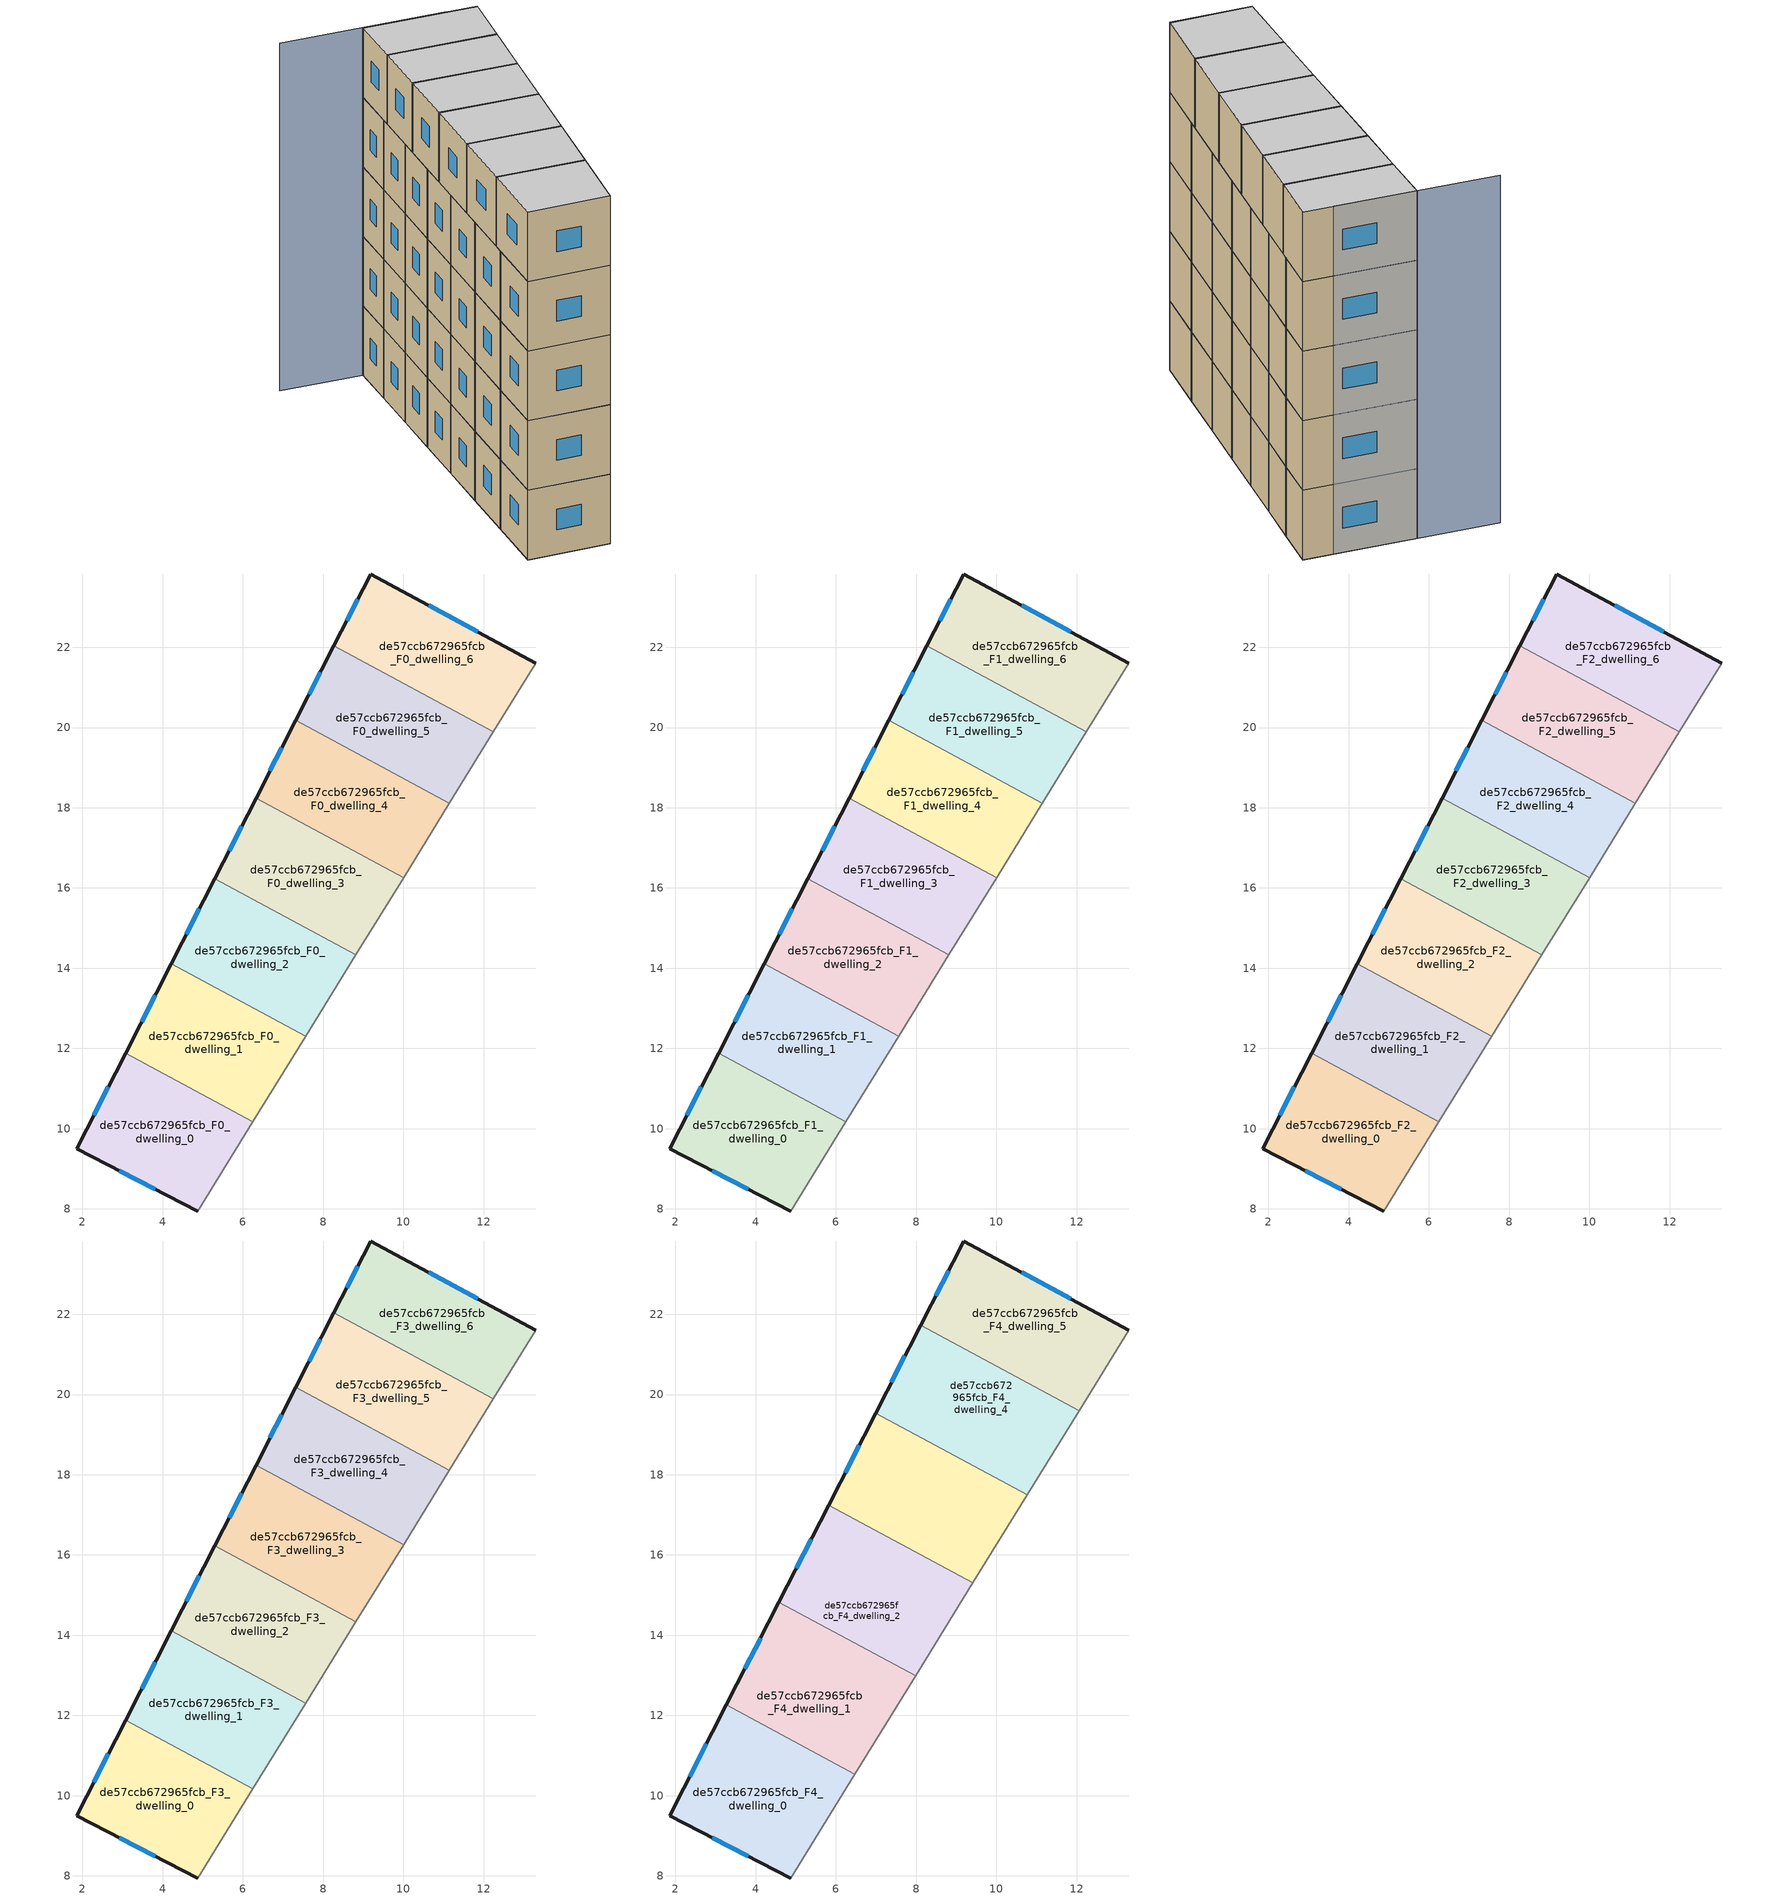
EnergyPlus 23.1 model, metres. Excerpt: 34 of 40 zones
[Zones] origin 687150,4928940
de57ccb672965fcb_F0_dwelling_0
 floor ground (EU_floor_Construction): 4.88,7.95 6.25,10.17 3.08,11.88 1.85,9.5 z0
 wall outside (EU_wall_Construction): 4.88,7.95 1.85,9.5 3.08,11.88 z0:3
 wall adiabatic (EU_wall_Construction): 6.25,10.17 4.88,7.95 z0:3
 wall to de57ccb672965fcb_F0_dwelling_1 (EU_wall_Construction): 3.08,11.88 6.25,10.17 z0:3
 window (EU_Window_Construction): 3.82,8.49 2.91,8.95 / 2.28,10.33 2.65,11.05 z1.05:1.95
de57ccb672965fcb_F0_dwelling_1
 floor ground (EU_floor_Construction): 6.25,10.17 7.56,12.3 4.21,14.11 3.08,11.88 z0
 wall outside (EU_wall_Construction): 3.08,11.88 4.21,14.11 z0:3
 wall to de57ccb672965fcb_F0_dwelling_2 (EU_wall_Construction): 4.21,14.11 7.56,12.3 z0:3
 wall adiabatic (EU_wall_Construction): 7.56,12.3 6.25,10.17 z0:3
 window (EU_Window_Construction): 3.48,12.66 3.81,13.33 z1.05:1.95
de57ccb672965fcb_F0_dwelling_2
 floor ground (EU_floor_Construction): 7.56,12.3 8.81,14.33 5.3,16.22 4.21,14.11 z0
 wall outside (EU_wall_Construction): 4.21,14.11 5.3,16.22 z0:3
 wall to de57ccb672965fcb_F0_dwelling_3 (EU_wall_Construction): 5.3,16.22 8.81,14.33 z0:3
 wall adiabatic (EU_wall_Construction): 8.81,14.33 7.56,12.3 z0:3
 window (EU_Window_Construction): 4.59,14.85 4.92,15.48 z1.05:1.95
de57ccb672965fcb_F0_dwelling_3
 floor ground (EU_floor_Construction): 8.81,14.33 10.01,16.26 6.33,18.24 5.3,16.22 z0
 wall outside (EU_wall_Construction): 5.3,16.22 6.33,18.24 z0:3
 wall to de57ccb672965fcb_F0_dwelling_4 (EU_wall_Construction): 6.33,18.24 10.01,16.26 z0:3
 wall adiabatic (EU_wall_Construction): 10.01,16.26 8.81,14.33 z0:3
 window (EU_Window_Construction): 5.66,16.93 5.97,17.53 z1.05:1.95
de57ccb672965fcb_F0_dwelling_4
 floor ground (EU_floor_Construction): 10.01,16.26 11.15,18.11 7.32,20.17 6.33,18.24 z0
 wall outside (EU_wall_Construction): 6.33,18.24 7.32,20.17 z0:3
 wall to de57ccb672965fcb_F0_dwelling_5 (EU_wall_Construction): 7.32,20.17 11.15,18.11 z0:3
 wall adiabatic (EU_wall_Construction): 11.15,18.11 10.01,16.26 z0:3
 window (EU_Window_Construction): 6.67,18.92 6.97,19.5 z1.05:1.95
de57ccb672965fcb_F0_dwelling_5
 floor ground (EU_floor_Construction): 11.15,18.11 12.25,19.89 8.27,22.04 7.32,20.17 z0
 wall outside (EU_wall_Construction): 7.32,20.17 8.27,22.04 z0:3
 wall to de57ccb672965fcb_F0_dwelling_6 (EU_wall_Construction): 8.27,22.04 12.25,19.89 z0:3
 wall adiabatic (EU_wall_Construction): 12.25,19.89 11.15,18.11 z0:3
 window (EU_Window_Construction): 7.65,20.83 7.93,21.38 z1.05:1.95
de57ccb672965fcb_F0_dwelling_6
 floor ground (EU_floor_Construction): 12.25,19.89 13.31,21.61 9.19,23.83 8.27,22.04 z0
 wall outside (EU_wall_Construction): 8.27,22.04 9.19,23.83 13.31,21.61 z0:3
 wall adiabatic (EU_wall_Construction): 13.31,21.61 12.25,19.89 z0:3
 window (EU_Window_Construction): 8.59,22.66 8.86,23.2 / 10.63,23.05 11.86,22.39 z1.05:1.95
de57ccb672965fcb_F1_dwelling_0
 floor to de57ccb672965fcb_F0_dwelling_0 (EU_floor_Construction): 4.88,7.95 6.25,10.17 3.08,11.88 1.85,9.5 z3
 wall outside (EU_wall_Construction): 4.88,7.95 1.85,9.5 3.08,11.88 z3:6
 wall adiabatic (EU_wall_Construction): 6.25,10.17 4.88,7.95 z3:6
 wall to de57ccb672965fcb_F1_dwelling_1 (EU_wall_Construction): 3.08,11.88 6.25,10.17 z3:6
 window (EU_Window_Construction): 3.82,8.49 2.91,8.95 / 2.28,10.33 2.65,11.05 z4.05:4.95
de57ccb672965fcb_F1_dwelling_1
 floor to de57ccb672965fcb_F0_dwelling_1 (EU_floor_Construction): 6.25,10.17 7.56,12.3 4.21,14.11 3.08,11.88 z3
 wall outside (EU_wall_Construction): 3.08,11.88 4.21,14.11 z3:6
 wall to de57ccb672965fcb_F1_dwelling_2 (EU_wall_Construction): 4.21,14.11 7.56,12.3 z3:6
 wall adiabatic (EU_wall_Construction): 7.56,12.3 6.25,10.17 z3:6
 window (EU_Window_Construction): 3.48,12.66 3.81,13.33 z4.05:4.95
de57ccb672965fcb_F1_dwelling_2
 floor to de57ccb672965fcb_F0_dwelling_2 (EU_floor_Construction): 7.56,12.3 8.81,14.33 5.3,16.22 4.21,14.11 z3
 wall outside (EU_wall_Construction): 4.21,14.11 5.3,16.22 z3:6
 wall to de57ccb672965fcb_F1_dwelling_3 (EU_wall_Construction): 5.3,16.22 8.81,14.33 z3:6
 wall adiabatic (EU_wall_Construction): 8.81,14.33 7.56,12.3 z3:6
 window (EU_Window_Construction): 4.59,14.85 4.92,15.48 z4.05:4.95
de57ccb672965fcb_F1_dwelling_3
 floor to de57ccb672965fcb_F0_dwelling_3 (EU_floor_Construction): 8.81,14.33 10.01,16.26 6.33,18.24 5.3,16.22 z3
 wall outside (EU_wall_Construction): 5.3,16.22 6.33,18.24 z3:6
 wall to de57ccb672965fcb_F1_dwelling_4 (EU_wall_Construction): 6.33,18.24 10.01,16.26 z3:6
 wall adiabatic (EU_wall_Construction): 10.01,16.26 8.81,14.33 z3:6
 window (EU_Window_Construction): 5.66,16.93 5.97,17.53 z4.05:4.95
de57ccb672965fcb_F1_dwelling_4
 floor to de57ccb672965fcb_F0_dwelling_4 (EU_floor_Construction): 10.01,16.26 11.15,18.11 7.32,20.17 6.33,18.24 z3
 wall outside (EU_wall_Construction): 6.33,18.24 7.32,20.17 z3:6
 wall to de57ccb672965fcb_F1_dwelling_5 (EU_wall_Construction): 7.32,20.17 11.15,18.11 z3:6
 wall adiabatic (EU_wall_Construction): 11.15,18.11 10.01,16.26 z3:6
 window (EU_Window_Construction): 6.67,18.92 6.97,19.5 z4.05:4.95
de57ccb672965fcb_F1_dwelling_5
 floor to de57ccb672965fcb_F0_dwelling_5 (EU_floor_Construction): 11.15,18.11 12.25,19.89 8.27,22.04 7.32,20.17 z3
 wall outside (EU_wall_Construction): 7.32,20.17 8.27,22.04 z3:6
 wall to de57ccb672965fcb_F1_dwelling_6 (EU_wall_Construction): 8.27,22.04 12.25,19.89 z3:6
 wall adiabatic (EU_wall_Construction): 12.25,19.89 11.15,18.11 z3:6
 window (EU_Window_Construction): 7.65,20.83 7.93,21.38 z4.05:4.95
de57ccb672965fcb_F1_dwelling_6
 floor to de57ccb672965fcb_F0_dwelling_6 (EU_floor_Construction): 12.25,19.89 13.31,21.61 9.19,23.83 8.27,22.04 z3
 wall outside (EU_wall_Construction): 8.27,22.04 9.19,23.83 13.31,21.61 z3:6
 wall adiabatic (EU_wall_Construction): 13.31,21.61 12.25,19.89 z3:6
 window (EU_Window_Construction): 8.59,22.66 8.86,23.2 / 10.63,23.05 11.86,22.39 z4.05:4.95
de57ccb672965fcb_F2_dwelling_0
 floor to de57ccb672965fcb_F1_dwelling_0 (EU_floor_Construction): 4.88,7.95 6.25,10.17 3.08,11.88 1.85,9.5 z6
 wall outside (EU_wall_Construction): 4.88,7.95 1.85,9.5 3.08,11.88 z6:9
 wall adiabatic (EU_wall_Construction): 6.25,10.17 4.88,7.95 z6:9
 wall to de57ccb672965fcb_F2_dwelling_1 (EU_wall_Construction): 3.08,11.88 6.25,10.17 z6:9
 window (EU_Window_Construction): 3.82,8.49 2.91,8.95 / 2.28,10.33 2.65,11.05 z7.05:7.95
de57ccb672965fcb_F2_dwelling_1
 floor to de57ccb672965fcb_F1_dwelling_1 (EU_floor_Construction): 6.25,10.17 7.56,12.3 4.21,14.11 3.08,11.88 z6
 wall outside (EU_wall_Construction): 3.08,11.88 4.21,14.11 z6:9
 wall to de57ccb672965fcb_F2_dwelling_2 (EU_wall_Construction): 4.21,14.11 7.56,12.3 z6:9
 wall adiabatic (EU_wall_Construction): 7.56,12.3 6.25,10.17 z6:9
 window (EU_Window_Construction): 3.48,12.66 3.81,13.33 z7.05:7.95
de57ccb672965fcb_F2_dwelling_2
 floor to de57ccb672965fcb_F1_dwelling_2 (EU_floor_Construction): 7.56,12.3 8.81,14.33 5.3,16.22 4.21,14.11 z6
 wall outside (EU_wall_Construction): 4.21,14.11 5.3,16.22 z6:9
 wall to de57ccb672965fcb_F2_dwelling_3 (EU_wall_Construction): 5.3,16.22 8.81,14.33 z6:9
 wall adiabatic (EU_wall_Construction): 8.81,14.33 7.56,12.3 z6:9
 window (EU_Window_Construction): 4.59,14.85 4.92,15.48 z7.05:7.95
de57ccb672965fcb_F2_dwelling_3
 floor to de57ccb672965fcb_F1_dwelling_3 (EU_floor_Construction): 8.81,14.33 10.01,16.26 6.33,18.24 5.3,16.22 z6
 wall outside (EU_wall_Construction): 5.3,16.22 6.33,18.24 z6:9
 wall to de57ccb672965fcb_F2_dwelling_4 (EU_wall_Construction): 6.33,18.24 10.01,16.26 z6:9
 wall adiabatic (EU_wall_Construction): 10.01,16.26 8.81,14.33 z6:9
 window (EU_Window_Construction): 5.66,16.93 5.97,17.53 z7.05:7.95
de57ccb672965fcb_F2_dwelling_4
 floor to de57ccb672965fcb_F1_dwelling_4 (EU_floor_Construction): 10.01,16.26 11.15,18.11 7.32,20.17 6.33,18.24 z6
 wall outside (EU_wall_Construction): 6.33,18.24 7.32,20.17 z6:9
 wall to de57ccb672965fcb_F2_dwelling_5 (EU_wall_Construction): 7.32,20.17 11.15,18.11 z6:9
 wall adiabatic (EU_wall_Construction): 11.15,18.11 10.01,16.26 z6:9
 window (EU_Window_Construction): 6.67,18.92 6.97,19.5 z7.05:7.95
de57ccb672965fcb_F2_dwelling_5
 floor to de57ccb672965fcb_F1_dwelling_5 (EU_floor_Construction): 11.15,18.11 12.25,19.89 8.27,22.04 7.32,20.17 z6
 wall outside (EU_wall_Construction): 7.32,20.17 8.27,22.04 z6:9
 wall to de57ccb672965fcb_F2_dwelling_6 (EU_wall_Construction): 8.27,22.04 12.25,19.89 z6:9
 wall adiabatic (EU_wall_Construction): 12.25,19.89 11.15,18.11 z6:9
 window (EU_Window_Construction): 7.65,20.83 7.93,21.38 z7.05:7.95
de57ccb672965fcb_F2_dwelling_6
 floor to de57ccb672965fcb_F1_dwelling_6 (EU_floor_Construction): 12.25,19.89 13.31,21.61 9.19,23.83 8.27,22.04 z6
 wall outside (EU_wall_Construction): 8.27,22.04 9.19,23.83 13.31,21.61 z6:9
 wall adiabatic (EU_wall_Construction): 13.31,21.61 12.25,19.89 z6:9
 window (EU_Window_Construction): 8.59,22.66 8.86,23.2 / 10.63,23.05 11.86,22.39 z7.05:7.95
de57ccb672965fcb_F3_dwelling_0
 floor to de57ccb672965fcb_F2_dwelling_0 (EU_floor_Construction): 4.88,7.95 6.25,10.17 3.08,11.88 1.85,9.5 z9
 wall outside (EU_wall_Construction): 4.88,7.95 1.85,9.5 3.08,11.88 z9:12
 wall adiabatic (EU_wall_Construction): 6.25,10.17 4.88,7.95 z9:12
 wall to de57ccb672965fcb_F3_dwelling_1 (EU_wall_Construction): 3.08,11.88 6.25,10.17 z9:12
 window (EU_Window_Construction): 3.82,8.49 2.91,8.95 / 2.28,10.33 2.65,11.05 z10.05:10.95
de57ccb672965fcb_F3_dwelling_1
 floor to de57ccb672965fcb_F2_dwelling_1 (EU_floor_Construction): 6.25,10.17 7.56,12.3 4.21,14.11 3.08,11.88 z9
 wall outside (EU_wall_Construction): 3.08,11.88 4.21,14.11 z9:12
 wall to de57ccb672965fcb_F3_dwelling_2 (EU_wall_Construction): 4.21,14.11 7.56,12.3 z9:12
 wall adiabatic (EU_wall_Construction): 7.56,12.3 6.25,10.17 z9:12
 window (EU_Window_Construction): 3.48,12.66 3.81,13.33 z10.05:10.95
de57ccb672965fcb_F3_dwelling_2
 floor to de57ccb672965fcb_F2_dwelling_2 (EU_floor_Construction): 7.56,12.3 8.81,14.33 5.3,16.22 4.21,14.11 z9
 wall outside (EU_wall_Construction): 4.21,14.11 5.3,16.22 z9:12
 wall to de57ccb672965fcb_F3_dwelling_3 (EU_wall_Construction): 5.3,16.22 8.81,14.33 z9:12
 wall adiabatic (EU_wall_Construction): 8.81,14.33 7.56,12.3 z9:12
 window (EU_Window_Construction): 4.59,14.85 4.92,15.48 z10.05:10.95
de57ccb672965fcb_F3_dwelling_3
 floor to de57ccb672965fcb_F2_dwelling_3 (EU_floor_Construction): 8.81,14.33 10.01,16.26 6.33,18.24 5.3,16.22 z9
 wall outside (EU_wall_Construction): 5.3,16.22 6.33,18.24 z9:12
 wall to de57ccb672965fcb_F3_dwelling_4 (EU_wall_Construction): 6.33,18.24 10.01,16.26 z9:12
 wall adiabatic (EU_wall_Construction): 10.01,16.26 8.81,14.33 z9:12
 window (EU_Window_Construction): 5.66,16.93 5.97,17.53 z10.05:10.95
de57ccb672965fcb_F3_dwelling_4
 floor to de57ccb672965fcb_F2_dwelling_4 (EU_floor_Construction): 10.01,16.26 11.15,18.11 7.32,20.17 6.33,18.24 z9
 wall outside (EU_wall_Construction): 6.33,18.24 7.32,20.17 z9:12
 wall to de57ccb672965fcb_F3_dwelling_5 (EU_wall_Construction): 7.32,20.17 11.15,18.11 z9:12
 wall adiabatic (EU_wall_Construction): 11.15,18.11 10.01,16.26 z9:12
 window (EU_Window_Construction): 6.67,18.92 6.97,19.5 z10.05:10.95
de57ccb672965fcb_F3_dwelling_5
 floor to de57ccb672965fcb_F2_dwelling_5 (EU_floor_Construction): 11.15,18.11 12.25,19.89 8.27,22.04 7.32,20.17 z9
 wall outside (EU_wall_Construction): 7.32,20.17 8.27,22.04 z9:12
 wall to de57ccb672965fcb_F3_dwelling_6 (EU_wall_Construction): 8.27,22.04 12.25,19.89 z9:12
 wall adiabatic (EU_wall_Construction): 12.25,19.89 11.15,18.11 z9:12
 window (EU_Window_Construction): 7.65,20.83 7.93,21.38 z10.05:10.95
de57ccb672965fcb_F3_dwelling_6
 floor to de57ccb672965fcb_F2_dwelling_6 (EU_floor_Construction): 12.25,19.89 13.31,21.61 9.19,23.83 8.27,22.04 z9
 wall outside (EU_wall_Construction): 8.27,22.04 9.19,23.83 13.31,21.61 z9:12
 wall adiabatic (EU_wall_Construction): 13.31,21.61 12.25,19.89 z9:12
 window (EU_Window_Construction): 8.59,22.66 8.86,23.2 / 10.63,23.05 11.86,22.39 z10.05:10.95
de57ccb672965fcb_F4_dwelling_0
 floor to de57ccb672965fcb_F3_dwelling_0 (EU_floor_Construction): 4.88,7.95 6.25,10.17 3.08,11.88 1.85,9.5 z12
 floor to de57ccb672965fcb_F3_dwelling_1 (EU_floor_Construction): 6.25,10.17 6.47,10.54 3.27,12.26 3.08,11.88 z12
 wall outside (EU_wall_Construction): 4.88,7.95 1.85,9.5 3.27,12.26 z12:15
 wall adiabatic (EU_wall_Construction): 6.47,10.54 4.88,7.95 z12:15
 wall to de57ccb672965fcb_F4_dwelling_1 (EU_wall_Construction): 3.27,12.26 6.47,10.54 z12:15
 window (EU_Window_Construction): 3.82,8.49 2.91,8.95 / 2.35,10.47 2.77,11.29 z13.05:13.95
 ceiling to de57ccb672965fcb_F5_dwelling_0 (EU_floor_Construction): 6.47,10.54 4.88,7.95 1.85,9.5 3.27,12.26 z15
de57ccb672965fcb_F4_dwelling_1
 floor to de57ccb672965fcb_F3_dwelling_1 (EU_floor_Construction): 6.47,10.54 7.56,12.3 4.21,14.11 3.27,12.26 z12
 floor to de57ccb672965fcb_F3_dwelling_2 (EU_floor_Construction): 7.56,12.3 7.99,12.99 4.58,14.83 4.21,14.11 z12
 wall outside (EU_wall_Construction): 3.27,12.26 4.58,14.83 z12:15
 wall to de57ccb672965fcb_F4_dwelling_2 (EU_wall_Construction): 4.58,14.83 7.99,12.99 z12:15
 wall adiabatic (EU_wall_Construction): 7.99,12.99 6.47,10.54 z12:15
 window (EU_Window_Construction): 3.73,13.16 4.12,13.93 z13.05:13.95
 ceiling to de57ccb672965fcb_F5_dwelling_1 (EU_floor_Construction): 7.99,12.99 6.47,10.54 3.27,12.26 4.58,14.83 z15
de57ccb672965fcb_F4_dwelling_2
 floor to de57ccb672965fcb_F3_dwelling_2 (EU_floor_Construction): 7.99,12.99 8.81,14.33 5.3,16.22 4.58,14.83 z12
 floor to de57ccb672965fcb_F3_dwelling_3 (EU_floor_Construction): 8.81,14.33 9.42,15.31 5.82,17.24 5.3,16.22 z12
 wall outside (EU_wall_Construction): 4.58,14.83 5.82,17.24 z12:15
 wall to de57ccb672965fcb_F4_dwelling_3 (EU_wall_Construction): 5.82,17.24 9.42,15.3 z12:15
 wall adiabatic (EU_wall_Construction): 9.42,15.3 7.99,12.99 z12:15
 window (EU_Window_Construction): 5.01,15.67 5.38,16.4 z13.05:13.95
 ceiling to de57ccb672965fcb_F5_dwelling_2 (EU_floor_Construction): 9.42,15.3 7.99,12.99 4.58,14.83 5.82,17.24 z15
de57ccb672965fcb_F4_dwelling_3
 floor to de57ccb672965fcb_F3_dwelling_3 (EU_floor_Construction): 9.42,15.31 10.01,16.26 6.33,18.24 5.82,17.24 z12
 floor to de57ccb672965fcb_F3_dwelling_4 (EU_floor_Construction): 10.01,16.26 10.77,17.5 6.99,19.54 6.33,18.24 z12
 wall outside (EU_wall_Construction): 5.82,17.24 6.99,19.54 z12:15
 wall to de57ccb672965fcb_F4_dwelling_4 (EU_wall_Construction): 6.99,19.54 10.77,17.5 z12:15
 wall adiabatic (EU_wall_Construction): 10.77,17.5 9.42,15.3 z12:15
 window (EU_Window_Construction): 6.23,18.05 6.58,18.73 z13.05:13.95
 ceiling to de57ccb672965fcb_F5_dwelling_3 (EU_floor_Construction): 10.77,17.5 9.42,15.3 5.82,17.24 6.99,19.54 z15
de57ccb672965fcb_F4_dwelling_4
 floor to de57ccb672965fcb_F3_dwelling_5 (EU_floor_Construction): 11.15,18.11 12.07,19.6 8.11,21.73 7.32,20.17 z12
 floor to de57ccb672965fcb_F3_dwelling_4 (EU_floor_Construction): 10.77,17.5 11.15,18.11 7.32,20.17 6.99,19.54 z12
 wall outside (EU_wall_Construction): 6.99,19.54 8.11,21.73 z12:15
 wall to de57ccb672965fcb_F4_dwelling_5 (EU_wall_Construction): 8.11,21.73 12.07,19.6 z12:15
 wall adiabatic (EU_wall_Construction): 12.07,19.6 10.77,17.5 z12:15
 window (EU_Window_Construction): 7.38,20.31 7.72,20.96 z13.05:13.95
 ceiling to de57ccb672965fcb_F5_dwelling_4 (EU_floor_Construction): 12.07,19.6 10.77,17.5 6.99,19.54 8.11,21.73 z15
de57ccb672965fcb_F4_dwelling_5
 floor to de57ccb672965fcb_F3_dwelling_5 (EU_floor_Construction): 12.07,19.6 12.25,19.89 8.27,22.03 8.11,21.73 z12
 floor to de57ccb672965fcb_F3_dwelling_6 (EU_floor_Construction): 12.25,19.89 13.31,21.61 9.19,23.83 8.27,22.03 z12
 wall outside (EU_wall_Construction): 8.11,21.73 9.19,23.83 13.31,21.61 z12:15
 wall adiabatic (EU_wall_Construction): 13.31,21.61 12.07,19.6 z12:15
 window (EU_Window_Construction): 8.49,22.46 8.81,23.09 / 10.63,23.05 11.86,22.39 z13.05:13.95
 ceiling to de57ccb672965fcb_F5_dwelling_5 (EU_floor_Construction): 13.31,21.61 12.07,19.6 8.11,21.73 9.19,23.83 z15
shading: 12.19,22.21 6.19,25.44 z0:15
[Building]
EU S2 Campaign: North Axis=0; Terrain=City; Solar Distribution=FullExterior
[Site:Location]
Bologna: Latitude=44.5; Longitude=11.25; Time Zone=1; Elevation=37
[SizingPeriod:WeatherFileDays]
AnnualSizingPeriod: Begin Month=1; Begin Day of Month=1; End Month=12; End Day of Month=31; Day of Week for Start Day=Monday; Use Weather File Daylight Saving Period=No; Use Weather File Rain and Snow Indicators=No
[MATERIAL]
EU_InternalMass_Material: Roughness=MediumRough; Thickness=0.1; Conductivity=1; Density=1800; Specific Heat=900; Thermal Absorptance=0.9; Solar Absorptance=0.7; Visible Absorptance=0.7
[MATERIAL:NOMASS] Roughness=MediumRough; Thermal Absorptance=0.9; Solar Absorptance=0.7; Visible Absorptance=0.7
Name | Thermal Resistance
EU_wall_NoMass | 0.890213
EU_floor_NoMass | 0.79516
[WINDOWMATERIAL:SIMPLEGLAZINGSYSTEM]
EU_Window_SimpleGlazing: UFactor=4.49146; Solar Heat Gain Coefficient=0.85; Visible Transmittance=0.85
[CONSTRUCTION]
EU_wall_Construction: EU_wall_NoMass
EU_floor_Construction: EU_floor_NoMass
EU_InternalMass_Construction: EU_InternalMass_Material
EU_Window_Construction: EU_Window_SimpleGlazing
[ZONE] Type=1; Multiplier=1; Ceiling Height=autocalculate; Floor Area=autocalculate; Part of Total Floor Area=Yes
Name | Volume
de57ccb672965fcb_F0_dwelling_0; de57ccb672965fcb_F1_dwelling_0; de57ccb672965fcb_F2_dwelling_0; de57ccb672965fcb_F3_dwelling_0 | 27.7734
de57ccb672965fcb_F4_dwelling_0 | 32.4141
de57ccb672965fcb_F0_dwelling_1; de57ccb672965fcb_F1_dwelling_1; de57ccb672965fcb_F2_dwelling_1; de57ccb672965fcb_F3_dwelling_1 | 27.7815
de57ccb672965fcb_F4_dwelling_1; de57ccb672965fcb_F4_dwelling_4 | 32.4111
de57ccb672965fcb_F0_dwelling_2; de57ccb672965fcb_F1_dwelling_2; de57ccb672965fcb_F2_dwelling_2; de57ccb672965fcb_F3_dwelling_2 | 27.7808
de57ccb672965fcb_F4_dwelling_2 | 32.4045
de57ccb672965fcb_F0_dwelling_3; de57ccb672965fcb_F1_dwelling_3; de57ccb672965fcb_F2_dwelling_3; de57ccb672965fcb_F3_dwelling_3; de57ccb672965fcb_F0_dwelling_6; de57ccb672965fcb_F1_dwelling_6; de57ccb672965fcb_F2_dwelling_6; de57ccb672965fcb_F3_dwelling_6 | 27.7727
de57ccb672965fcb_F4_dwelling_3 | 32.4067
de57ccb672965fcb_F0_dwelling_4; de57ccb672965fcb_F1_dwelling_4; de57ccb672965fcb_F2_dwelling_4; de57ccb672965fcb_F3_dwelling_4 | 27.7771
de57ccb672965fcb_F0_dwelling_5; de57ccb672965fcb_F1_dwelling_5; de57ccb672965fcb_F2_dwelling_5; de57ccb672965fcb_F3_dwelling_5 | 27.7859
de57ccb672965fcb_F4_dwelling_5 | 32.406
[INTERNALMASS] Construction=EU_InternalMass_Construction
Name | Zone or ZoneList | Surface Area
de57ccb672965fcb_F0_dwelling_0_EU_InternalMass | de57ccb672965fcb_F0_dwelling_0 | 9.25765
de57ccb672965fcb_F0_dwelling_1_EU_InternalMass | de57ccb672965fcb_F0_dwelling_1 | 9.26075
de57ccb672965fcb_F0_dwelling_2_EU_InternalMass | de57ccb672965fcb_F0_dwelling_2 | 9.26009
de57ccb672965fcb_F0_dwelling_3_EU_InternalMass | de57ccb672965fcb_F0_dwelling_3 | 9.25789
de57ccb672965fcb_F0_dwelling_4_EU_InternalMass | de57ccb672965fcb_F0_dwelling_4 | 9.25909
de57ccb672965fcb_F0_dwelling_5_EU_InternalMass | de57ccb672965fcb_F0_dwelling_5 | 9.26174
de57ccb672965fcb_F0_dwelling_6_EU_InternalMass | de57ccb672965fcb_F0_dwelling_6 | 9.25776
de57ccb672965fcb_F1_dwelling_0_EU_InternalMass | de57ccb672965fcb_F1_dwelling_0 | 9.25765
de57ccb672965fcb_F1_dwelling_1_EU_InternalMass | de57ccb672965fcb_F1_dwelling_1 | 9.26075
de57ccb672965fcb_F1_dwelling_2_EU_InternalMass | de57ccb672965fcb_F1_dwelling_2 | 9.26009
de57ccb672965fcb_F1_dwelling_3_EU_InternalMass | de57ccb672965fcb_F1_dwelling_3 | 9.25789
de57ccb672965fcb_F1_dwelling_4_EU_InternalMass | de57ccb672965fcb_F1_dwelling_4 | 9.25909
de57ccb672965fcb_F1_dwelling_5_EU_InternalMass | de57ccb672965fcb_F1_dwelling_5 | 9.26174
de57ccb672965fcb_F1_dwelling_6_EU_InternalMass | de57ccb672965fcb_F1_dwelling_6 | 9.25776
de57ccb672965fcb_F2_dwelling_0_EU_InternalMass | de57ccb672965fcb_F2_dwelling_0 | 9.25765
de57ccb672965fcb_F2_dwelling_1_EU_InternalMass | de57ccb672965fcb_F2_dwelling_1 | 9.26075
de57ccb672965fcb_F2_dwelling_2_EU_InternalMass | de57ccb672965fcb_F2_dwelling_2 | 9.26009
de57ccb672965fcb_F2_dwelling_3_EU_InternalMass | de57ccb672965fcb_F2_dwelling_3 | 9.25789
de57ccb672965fcb_F2_dwelling_4_EU_InternalMass | de57ccb672965fcb_F2_dwelling_4 | 9.25909
de57ccb672965fcb_F2_dwelling_5_EU_InternalMass | de57ccb672965fcb_F2_dwelling_5 | 9.26174
de57ccb672965fcb_F2_dwelling_6_EU_InternalMass | de57ccb672965fcb_F2_dwelling_6 | 9.25776
de57ccb672965fcb_F3_dwelling_0_EU_InternalMass | de57ccb672965fcb_F3_dwelling_0 | 9.25765
de57ccb672965fcb_F3_dwelling_1_EU_InternalMass | de57ccb672965fcb_F3_dwelling_1 | 9.26075
de57ccb672965fcb_F3_dwelling_2_EU_InternalMass | de57ccb672965fcb_F3_dwelling_2 | 9.26009
de57ccb672965fcb_F3_dwelling_3_EU_InternalMass | de57ccb672965fcb_F3_dwelling_3 | 9.25789
de57ccb672965fcb_F3_dwelling_4_EU_InternalMass | de57ccb672965fcb_F3_dwelling_4 | 9.25909
de57ccb672965fcb_F3_dwelling_5_EU_InternalMass | de57ccb672965fcb_F3_dwelling_5 | 9.26174
de57ccb672965fcb_F3_dwelling_6_EU_InternalMass | de57ccb672965fcb_F3_dwelling_6 | 9.25776
de57ccb672965fcb_F4_dwelling_0_EU_InternalMass | de57ccb672965fcb_F4_dwelling_0 | 10.8047
de57ccb672965fcb_F4_dwelling_1_EU_InternalMass | de57ccb672965fcb_F4_dwelling_1 | 10.8035
de57ccb672965fcb_F4_dwelling_2_EU_InternalMass | de57ccb672965fcb_F4_dwelling_2 | 10.8016
de57ccb672965fcb_F4_dwelling_3_EU_InternalMass | de57ccb672965fcb_F4_dwelling_3 | 10.8024
de57ccb672965fcb_F4_dwelling_4_EU_InternalMass | de57ccb672965fcb_F4_dwelling_4 | 10.8037
de57ccb672965fcb_F4_dwelling_5_EU_InternalMass | de57ccb672965fcb_F4_dwelling_5 | 10.8023
[OTHEREQUIPMENT] Fuel Type=Electricity; Design Level Calculation Method=Watts/Area; Power per Zone Floor Area=1; Fraction Latent=0; Fraction Radiant=0; Fraction Lost=0; Carbon Dioxide Generation Rate=0; EndUse Subcategory=EU_Step8_InternalGains
Name | Zone or ZoneList or Space or SpaceList | Schedule
EU_Step8_InternalGain_de57ccb672965fcb_F0_dwelling_0_f000 | de57ccb672965fcb_F0_dwelling_0 | EU_Step8_GainSchedule_de57ccb672965fcb_F0_dwelling_0_f000
EU_Step8_InternalGain_de57ccb672965fcb_F0_dwelling_1_f000 | de57ccb672965fcb_F0_dwelling_1 | EU_Step8_GainSchedule_de57ccb672965fcb_F0_dwelling_1_f000
EU_Step8_InternalGain_de57ccb672965fcb_F0_dwelling_2_f000 | de57ccb672965fcb_F0_dwelling_2 | EU_Step8_GainSchedule_de57ccb672965fcb_F0_dwelling_2_f000
EU_Step8_InternalGain_de57ccb672965fcb_F0_dwelling_3_f000 | de57ccb672965fcb_F0_dwelling_3 | EU_Step8_GainSchedule_de57ccb672965fcb_F0_dwelling_3_f000
EU_Step8_InternalGain_de57ccb672965fcb_F0_dwelling_4_f000 | de57ccb672965fcb_F0_dwelling_4 | EU_Step8_GainSchedule_de57ccb672965fcb_F0_dwelling_4_f000
EU_Step8_InternalGain_de57ccb672965fcb_F0_dwelling_5_f000 | de57ccb672965fcb_F0_dwelling_5 | EU_Step8_GainSchedule_de57ccb672965fcb_F0_dwelling_5_f000
EU_Step8_InternalGain_de57ccb672965fcb_F0_dwelling_6_f000 | de57ccb672965fcb_F0_dwelling_6 | EU_Step8_GainSchedule_de57ccb672965fcb_F0_dwelling_6_f000
EU_Step8_InternalGain_de57ccb672965fcb_F1_dwelling_0_f000 | de57ccb672965fcb_F1_dwelling_0 | EU_Step8_GainSchedule_de57ccb672965fcb_F1_dwelling_0_f000
EU_Step8_InternalGain_de57ccb672965fcb_F1_dwelling_1_f000 | de57ccb672965fcb_F1_dwelling_1 | EU_Step8_GainSchedule_de57ccb672965fcb_F1_dwelling_1_f000
EU_Step8_InternalGain_de57ccb672965fcb_F1_dwelling_2_f000 | de57ccb672965fcb_F1_dwelling_2 | EU_Step8_GainSchedule_de57ccb672965fcb_F1_dwelling_2_f000
EU_Step8_InternalGain_de57ccb672965fcb_F1_dwelling_3_f000 | de57ccb672965fcb_F1_dwelling_3 | EU_Step8_GainSchedule_de57ccb672965fcb_F1_dwelling_3_f000
EU_Step8_InternalGain_de57ccb672965fcb_F1_dwelling_4_f000 | de57ccb672965fcb_F1_dwelling_4 | EU_Step8_GainSchedule_de57ccb672965fcb_F1_dwelling_4_f000
EU_Step8_InternalGain_de57ccb672965fcb_F1_dwelling_5_f000 | de57ccb672965fcb_F1_dwelling_5 | EU_Step8_GainSchedule_de57ccb672965fcb_F1_dwelling_5_f000
EU_Step8_InternalGain_de57ccb672965fcb_F1_dwelling_6_f000 | de57ccb672965fcb_F1_dwelling_6 | EU_Step8_GainSchedule_de57ccb672965fcb_F1_dwelling_6_f000
EU_Step8_InternalGain_de57ccb672965fcb_F2_dwelling_0_f000 | de57ccb672965fcb_F2_dwelling_0 | EU_Step8_GainSchedule_de57ccb672965fcb_F2_dwelling_0_f000
EU_Step8_InternalGain_de57ccb672965fcb_F2_dwelling_1_f000 | de57ccb672965fcb_F2_dwelling_1 | EU_Step8_GainSchedule_de57ccb672965fcb_F2_dwelling_1_f000
EU_Step8_InternalGain_de57ccb672965fcb_F2_dwelling_2_f000 | de57ccb672965fcb_F2_dwelling_2 | EU_Step8_GainSchedule_de57ccb672965fcb_F2_dwelling_2_f000
EU_Step8_InternalGain_de57ccb672965fcb_F2_dwelling_3_f000 | de57ccb672965fcb_F2_dwelling_3 | EU_Step8_GainSchedule_de57ccb672965fcb_F2_dwelling_3_f000
EU_Step8_InternalGain_de57ccb672965fcb_F2_dwelling_4_f000 | de57ccb672965fcb_F2_dwelling_4 | EU_Step8_GainSchedule_de57ccb672965fcb_F2_dwelling_4_f000
EU_Step8_InternalGain_de57ccb672965fcb_F2_dwelling_5_f000 | de57ccb672965fcb_F2_dwelling_5 | EU_Step8_GainSchedule_de57ccb672965fcb_F2_dwelling_5_f000
EU_Step8_InternalGain_de57ccb672965fcb_F2_dwelling_6_f000 | de57ccb672965fcb_F2_dwelling_6 | EU_Step8_GainSchedule_de57ccb672965fcb_F2_dwelling_6_f000
EU_Step8_InternalGain_de57ccb672965fcb_F3_dwelling_0_f000 | de57ccb672965fcb_F3_dwelling_0 | EU_Step8_GainSchedule_de57ccb672965fcb_F3_dwelling_0_f000
EU_Step8_InternalGain_de57ccb672965fcb_F3_dwelling_1_f000 | de57ccb672965fcb_F3_dwelling_1 | EU_Step8_GainSchedule_de57ccb672965fcb_F3_dwelling_1_f000
EU_Step8_InternalGain_de57ccb672965fcb_F3_dwelling_2_f000 | de57ccb672965fcb_F3_dwelling_2 | EU_Step8_GainSchedule_de57ccb672965fcb_F3_dwelling_2_f000
EU_Step8_InternalGain_de57ccb672965fcb_F3_dwelling_3_f000 | de57ccb672965fcb_F3_dwelling_3 | EU_Step8_GainSchedule_de57ccb672965fcb_F3_dwelling_3_f000
EU_Step8_InternalGain_de57ccb672965fcb_F3_dwelling_4_f000 | de57ccb672965fcb_F3_dwelling_4 | EU_Step8_GainSchedule_de57ccb672965fcb_F3_dwelling_4_f000
EU_Step8_InternalGain_de57ccb672965fcb_F3_dwelling_5_f000 | de57ccb672965fcb_F3_dwelling_5 | EU_Step8_GainSchedule_de57ccb672965fcb_F3_dwelling_5_f000
EU_Step8_InternalGain_de57ccb672965fcb_F3_dwelling_6_f000 | de57ccb672965fcb_F3_dwelling_6 | EU_Step8_GainSchedule_de57ccb672965fcb_F3_dwelling_6_f000
EU_Step8_InternalGain_de57ccb672965fcb_F4_dwelling_0_f000 | de57ccb672965fcb_F4_dwelling_0 | EU_Step8_GainSchedule_de57ccb672965fcb_F4_dwelling_0_f000
EU_Step8_InternalGain_de57ccb672965fcb_F4_dwelling_1_f000 | de57ccb672965fcb_F4_dwelling_1 | EU_Step8_GainSchedule_de57ccb672965fcb_F4_dwelling_1_f000
EU_Step8_InternalGain_de57ccb672965fcb_F4_dwelling_2_f000 | de57ccb672965fcb_F4_dwelling_2 | EU_Step8_GainSchedule_de57ccb672965fcb_F4_dwelling_2_f000
EU_Step8_InternalGain_de57ccb672965fcb_F4_dwelling_3_f000 | de57ccb672965fcb_F4_dwelling_3 | EU_Step8_GainSchedule_de57ccb672965fcb_F4_dwelling_3_f000
EU_Step8_InternalGain_de57ccb672965fcb_F4_dwelling_4_f000 | de57ccb672965fcb_F4_dwelling_4 | EU_Step8_GainSchedule_de57ccb672965fcb_F4_dwelling_4_f000
EU_Step8_InternalGain_de57ccb672965fcb_F4_dwelling_5_f000 | de57ccb672965fcb_F4_dwelling_5 | EU_Step8_GainSchedule_de57ccb672965fcb_F4_dwelling_5_f000
[ZONEVENTILATION:DESIGNFLOWRATE] Schedule=EU_AlwaysOn; Design Flow Rate Calculation Method=AirChanges/Hour; Air Changes per Hour=0.718634; Ventilation Type=Natural; Fan Pressure Rise=0; Fan Total Efficiency=1; Constant Term Coefficient=1; Temperature Term Coefficient=0; Velocity Term Coefficient=0; Velocity Squared Term Coefficient=0; Minimum Indoor Temperature=-100; Maximum Indoor Temperature=100; Delta Temperature=-100; Minimum Outdoor Temperature=-100; Maximum Outdoor Temperature=100; Maximum Wind Speed=40
Name | Zone or ZoneList or Space or SpaceList
EU_ConstantAir_de57ccb672965fcb_F0_dwelling_0 | de57ccb672965fcb_F0_dwelling_0
EU_ConstantAir_de57ccb672965fcb_F0_dwelling_1 | de57ccb672965fcb_F0_dwelling_1
EU_ConstantAir_de57ccb672965fcb_F0_dwelling_2 | de57ccb672965fcb_F0_dwelling_2
EU_ConstantAir_de57ccb672965fcb_F0_dwelling_3 | de57ccb672965fcb_F0_dwelling_3
EU_ConstantAir_de57ccb672965fcb_F0_dwelling_4 | de57ccb672965fcb_F0_dwelling_4
EU_ConstantAir_de57ccb672965fcb_F0_dwelling_5 | de57ccb672965fcb_F0_dwelling_5
EU_ConstantAir_de57ccb672965fcb_F0_dwelling_6 | de57ccb672965fcb_F0_dwelling_6
EU_ConstantAir_de57ccb672965fcb_F1_dwelling_0 | de57ccb672965fcb_F1_dwelling_0
EU_ConstantAir_de57ccb672965fcb_F1_dwelling_1 | de57ccb672965fcb_F1_dwelling_1
EU_ConstantAir_de57ccb672965fcb_F1_dwelling_2 | de57ccb672965fcb_F1_dwelling_2
EU_ConstantAir_de57ccb672965fcb_F1_dwelling_3 | de57ccb672965fcb_F1_dwelling_3
EU_ConstantAir_de57ccb672965fcb_F1_dwelling_4 | de57ccb672965fcb_F1_dwelling_4
EU_ConstantAir_de57ccb672965fcb_F1_dwelling_5 | de57ccb672965fcb_F1_dwelling_5
EU_ConstantAir_de57ccb672965fcb_F1_dwelling_6 | de57ccb672965fcb_F1_dwelling_6
EU_ConstantAir_de57ccb672965fcb_F2_dwelling_0 | de57ccb672965fcb_F2_dwelling_0
EU_ConstantAir_de57ccb672965fcb_F2_dwelling_1 | de57ccb672965fcb_F2_dwelling_1
EU_ConstantAir_de57ccb672965fcb_F2_dwelling_2 | de57ccb672965fcb_F2_dwelling_2
EU_ConstantAir_de57ccb672965fcb_F2_dwelling_3 | de57ccb672965fcb_F2_dwelling_3
EU_ConstantAir_de57ccb672965fcb_F2_dwelling_4 | de57ccb672965fcb_F2_dwelling_4
EU_ConstantAir_de57ccb672965fcb_F2_dwelling_5 | de57ccb672965fcb_F2_dwelling_5
EU_ConstantAir_de57ccb672965fcb_F2_dwelling_6 | de57ccb672965fcb_F2_dwelling_6
EU_ConstantAir_de57ccb672965fcb_F3_dwelling_0 | de57ccb672965fcb_F3_dwelling_0
EU_ConstantAir_de57ccb672965fcb_F3_dwelling_1 | de57ccb672965fcb_F3_dwelling_1
EU_ConstantAir_de57ccb672965fcb_F3_dwelling_2 | de57ccb672965fcb_F3_dwelling_2
EU_ConstantAir_de57ccb672965fcb_F3_dwelling_3 | de57ccb672965fcb_F3_dwelling_3
EU_ConstantAir_de57ccb672965fcb_F3_dwelling_4 | de57ccb672965fcb_F3_dwelling_4
EU_ConstantAir_de57ccb672965fcb_F3_dwelling_5 | de57ccb672965fcb_F3_dwelling_5
EU_ConstantAir_de57ccb672965fcb_F3_dwelling_6 | de57ccb672965fcb_F3_dwelling_6
EU_ConstantAir_de57ccb672965fcb_F4_dwelling_0 | de57ccb672965fcb_F4_dwelling_0
EU_ConstantAir_de57ccb672965fcb_F4_dwelling_1 | de57ccb672965fcb_F4_dwelling_1
EU_ConstantAir_de57ccb672965fcb_F4_dwelling_2 | de57ccb672965fcb_F4_dwelling_2
EU_ConstantAir_de57ccb672965fcb_F4_dwelling_3 | de57ccb672965fcb_F4_dwelling_3
EU_ConstantAir_de57ccb672965fcb_F4_dwelling_4 | de57ccb672965fcb_F4_dwelling_4
EU_ConstantAir_de57ccb672965fcb_F4_dwelling_5 | de57ccb672965fcb_F4_dwelling_5
[HVACTEMPLATE:THERMOSTAT] Constant Heating Setpoint=20; Constant Cooling Setpoint=50
EU_HeatOnly_de57ccb672965fcb_F0_dwelling_0; EU_HeatOnly_de57ccb672965fcb_F0_dwelling_1; EU_HeatOnly_de57ccb672965fcb_F0_dwelling_2; EU_HeatOnly_de57ccb672965fcb_F0_dwelling_3; EU_HeatOnly_de57ccb672965fcb_F0_dwelling_4; EU_HeatOnly_de57ccb672965fcb_F0_dwelling_5; EU_HeatOnly_de57ccb672965fcb_F0_dwelling_6; EU_HeatOnly_de57ccb672965fcb_F1_dwelling_0; EU_HeatOnly_de57ccb672965fcb_F1_dwelling_1; EU_HeatOnly_de57ccb672965fcb_F1_dwelling_2; EU_HeatOnly_de57ccb672965fcb_F1_dwelling_3; EU_HeatOnly_de57ccb672965fcb_F1_dwelling_4; EU_HeatOnly_de57ccb672965fcb_F1_dwelling_5; EU_HeatOnly_de57ccb672965fcb_F1_dwelling_6; EU_HeatOnly_de57ccb672965fcb_F2_dwelling_0; EU_HeatOnly_de57ccb672965fcb_F2_dwelling_1; EU_HeatOnly_de57ccb672965fcb_F2_dwelling_2; EU_HeatOnly_de57ccb672965fcb_F2_dwelling_3; EU_HeatOnly_de57ccb672965fcb_F2_dwelling_4; EU_HeatOnly_de57ccb672965fcb_F2_dwelling_5; EU_HeatOnly_de57ccb672965fcb_F2_dwelling_6; EU_HeatOnly_de57ccb672965fcb_F3_dwelling_0; EU_HeatOnly_de57ccb672965fcb_F3_dwelling_1; EU_HeatOnly_de57ccb672965fcb_F3_dwelling_2; EU_HeatOnly_de57ccb672965fcb_F3_dwelling_3; EU_HeatOnly_de57ccb672965fcb_F3_dwelling_4; EU_HeatOnly_de57ccb672965fcb_F3_dwelling_5; EU_HeatOnly_de57ccb672965fcb_F3_dwelling_6; EU_HeatOnly_de57ccb672965fcb_F4_dwelling_0; EU_HeatOnly_de57ccb672965fcb_F4_dwelling_1; EU_HeatOnly_de57ccb672965fcb_F4_dwelling_2; EU_HeatOnly_de57ccb672965fcb_F4_dwelling_3; EU_HeatOnly_de57ccb672965fcb_F4_dwelling_4; EU_HeatOnly_de57ccb672965fcb_F4_dwelling_5; EU_HeatOnly_de57ccb672965fcb_F5_dwelling_0; EU_HeatOnly_de57ccb672965fcb_F5_dwelling_1; EU_HeatOnly_de57ccb672965fcb_F5_dwelling_2; EU_HeatOnly_de57ccb672965fcb_F5_dwelling_3; EU_HeatOnly_de57ccb672965fcb_F5_dwelling_4
[HVACTEMPLATE:ZONE:IDEALLOADSAIRSYSTEM] System Availability Schedule=EU_AlwaysOn; Maximum Heating Supply Air Temperature=50; Minimum Cooling Supply Air Temperature=13; Maximum Heating Supply Air Humidity Ratio=0.0156; Minimum Cooling Supply Air Humidity Ratio=0.0077; Heating Limit=NoLimit; Cooling Limit=NoLimit; Heating Availability Schedule=EU_AlwaysOn; Cooling Availability Schedule=EU_CoolingOff; Dehumidification Control Type=ConstantSensibleHeatRatio; Cooling Sensible Heat Ratio=0.7; Dehumidification Setpoint=60; Humidification Control Type=None; Humidification Setpoint=30; Outdoor Air Method=None; Outdoor Air Flow Rate per Person=0.00944; Outdoor Air Flow Rate per Zone Floor Area=0; Outdoor Air Flow Rate per Zone=0; Demand Controlled Ventilation Type=None; Outdoor Air Economizer Type=NoEconomizer; Heat Recovery Type=None; Sensible Heat Recovery Effectiveness=0.7; Latent Heat Recovery Effectiveness=0.65
Name | Template Thermostat
de57ccb672965fcb_F0_dwelling_0 | EU_HeatOnly_de57ccb672965fcb_F0_dwelling_0
de57ccb672965fcb_F0_dwelling_1 | EU_HeatOnly_de57ccb672965fcb_F0_dwelling_1
de57ccb672965fcb_F0_dwelling_2 | EU_HeatOnly_de57ccb672965fcb_F0_dwelling_2
de57ccb672965fcb_F0_dwelling_3 | EU_HeatOnly_de57ccb672965fcb_F0_dwelling_3
de57ccb672965fcb_F0_dwelling_4 | EU_HeatOnly_de57ccb672965fcb_F0_dwelling_4
de57ccb672965fcb_F0_dwelling_5 | EU_HeatOnly_de57ccb672965fcb_F0_dwelling_5
de57ccb672965fcb_F0_dwelling_6 | EU_HeatOnly_de57ccb672965fcb_F0_dwelling_6
de57ccb672965fcb_F1_dwelling_0 | EU_HeatOnly_de57ccb672965fcb_F1_dwelling_0
de57ccb672965fcb_F1_dwelling_1 | EU_HeatOnly_de57ccb672965fcb_F1_dwelling_1
de57ccb672965fcb_F1_dwelling_2 | EU_HeatOnly_de57ccb672965fcb_F1_dwelling_2
de57ccb672965fcb_F1_dwelling_3 | EU_HeatOnly_de57ccb672965fcb_F1_dwelling_3
de57ccb672965fcb_F1_dwelling_4 | EU_HeatOnly_de57ccb672965fcb_F1_dwelling_4
de57ccb672965fcb_F1_dwelling_5 | EU_HeatOnly_de57ccb672965fcb_F1_dwelling_5
de57ccb672965fcb_F1_dwelling_6 | EU_HeatOnly_de57ccb672965fcb_F1_dwelling_6
de57ccb672965fcb_F2_dwelling_0 | EU_HeatOnly_de57ccb672965fcb_F2_dwelling_0
de57ccb672965fcb_F2_dwelling_1 | EU_HeatOnly_de57ccb672965fcb_F2_dwelling_1
de57ccb672965fcb_F2_dwelling_2 | EU_HeatOnly_de57ccb672965fcb_F2_dwelling_2
de57ccb672965fcb_F2_dwelling_3 | EU_HeatOnly_de57ccb672965fcb_F2_dwelling_3
de57ccb672965fcb_F2_dwelling_4 | EU_HeatOnly_de57ccb672965fcb_F2_dwelling_4
de57ccb672965fcb_F2_dwelling_5 | EU_HeatOnly_de57ccb672965fcb_F2_dwelling_5
de57ccb672965fcb_F2_dwelling_6 | EU_HeatOnly_de57ccb672965fcb_F2_dwelling_6
de57ccb672965fcb_F3_dwelling_0 | EU_HeatOnly_de57ccb672965fcb_F3_dwelling_0
de57ccb672965fcb_F3_dwelling_1 | EU_HeatOnly_de57ccb672965fcb_F3_dwelling_1
de57ccb672965fcb_F3_dwelling_2 | EU_HeatOnly_de57ccb672965fcb_F3_dwelling_2
de57ccb672965fcb_F3_dwelling_3 | EU_HeatOnly_de57ccb672965fcb_F3_dwelling_3
de57ccb672965fcb_F3_dwelling_4 | EU_HeatOnly_de57ccb672965fcb_F3_dwelling_4
de57ccb672965fcb_F3_dwelling_5 | EU_HeatOnly_de57ccb672965fcb_F3_dwelling_5
de57ccb672965fcb_F3_dwelling_6 | EU_HeatOnly_de57ccb672965fcb_F3_dwelling_6
de57ccb672965fcb_F4_dwelling_0 | EU_HeatOnly_de57ccb672965fcb_F4_dwelling_0
de57ccb672965fcb_F4_dwelling_1 | EU_HeatOnly_de57ccb672965fcb_F4_dwelling_1
de57ccb672965fcb_F4_dwelling_2 | EU_HeatOnly_de57ccb672965fcb_F4_dwelling_2
de57ccb672965fcb_F4_dwelling_3 | EU_HeatOnly_de57ccb672965fcb_F4_dwelling_3
de57ccb672965fcb_F4_dwelling_4 | EU_HeatOnly_de57ccb672965fcb_F4_dwelling_4
de57ccb672965fcb_F4_dwelling_5 | EU_HeatOnly_de57ccb672965fcb_F4_dwelling_5
[SIZING:ZONE] Zone Cooling Design Supply Air Temperature Input Method=SupplyAirTemperature; Zone Cooling Design Supply Air Temperature=13; Zone Heating Design Supply Air Temperature Input Method=SupplyAirTemperature; Zone Heating Design Supply Air Temperature=50; Zone Cooling Design Supply Air Humidity Ratio=0.008; Zone Heating Design Supply Air Humidity Ratio=0.008; Cooling Design Air Flow Method=DesignDay; Cooling Design Air Flow Rate=0; Cooling Minimum Air Flow per Zone Floor Area=0.000762; Cooling Minimum Air Flow=0; Cooling Minimum Air Flow Fraction=0.2; Heating Design Air Flow Method=DesignDay; Heating Design Air Flow Rate=0; Heating Maximum Air Flow per Zone Floor Area=0.002032; Heating Maximum Air Flow=0.141576; Heating Maximum Air Flow Fraction=0.3; Account for Dedicated Outdoor Air System=No; Dedicated Outdoor Air System Control Strategy=NeutralSupplyAir; Dedicated Outdoor Air Low Setpoint Temperature for Design=autosize; Dedicated Outdoor Air High Setpoint Temperature for Design=autosize; Zone Load Sizing Method=Sensible Load Only No Latent Load; Zone Latent Cooling Design Supply Air Humidity Ratio Input Method=HumidityRatioDifference; Zone Cooling Design Supply Air Humidity Ratio Difference=0.005; Zone Latent Heating Design Supply Air Humidity Ratio Input Method=HumidityRatioDifference; Zone Humidification Design Supply Air Humidity Ratio Difference=0.005
de57ccb672965fcb_F0_dwelling_0; de57ccb672965fcb_F0_dwelling_1; de57ccb672965fcb_F0_dwelling_2; de57ccb672965fcb_F0_dwelling_3; de57ccb672965fcb_F0_dwelling_4; de57ccb672965fcb_F0_dwelling_5; de57ccb672965fcb_F0_dwelling_6; de57ccb672965fcb_F1_dwelling_0; de57ccb672965fcb_F1_dwelling_1; de57ccb672965fcb_F1_dwelling_2; de57ccb672965fcb_F1_dwelling_3; de57ccb672965fcb_F1_dwelling_4; de57ccb672965fcb_F1_dwelling_5; de57ccb672965fcb_F1_dwelling_6; de57ccb672965fcb_F2_dwelling_0; de57ccb672965fcb_F2_dwelling_1; de57ccb672965fcb_F2_dwelling_2; de57ccb672965fcb_F2_dwelling_3; de57ccb672965fcb_F2_dwelling_4; de57ccb672965fcb_F2_dwelling_5; de57ccb672965fcb_F2_dwelling_6; de57ccb672965fcb_F3_dwelling_0; de57ccb672965fcb_F3_dwelling_1; de57ccb672965fcb_F3_dwelling_2; de57ccb672965fcb_F3_dwelling_3; de57ccb672965fcb_F3_dwelling_4; de57ccb672965fcb_F3_dwelling_5; de57ccb672965fcb_F3_dwelling_6; de57ccb672965fcb_F4_dwelling_0; de57ccb672965fcb_F4_dwelling_1; de57ccb672965fcb_F4_dwelling_2; de57ccb672965fcb_F4_dwelling_3; de57ccb672965fcb_F4_dwelling_4; de57ccb672965fcb_F4_dwelling_5
[SCHEDULE:CONSTANT]
Name | Hourly Value
EU_AlwaysOn | 1
EU_CoolingOff | 0
[SCHEDULE:FILE] Column Number=1; Rows to Skip at Top=0; Number of Hours of Data=8760; Column Separator=Comma; Interpolate to Timestep=No; Minutes per Item=60; Adjust Schedule for Daylight Savings=Yes
Name | File
EU_Step8_GainSchedule_de57ccb672965fcb_F0_dwelling_0_f000 | ../../schedules/de57ccb672965fcb/de57ccb672965fcb_F0_dwelling_0_f000_gain.csv
EU_Step8_GainSchedule_de57ccb672965fcb_F0_dwelling_1_f000 | ../../schedules/de57ccb672965fcb/de57ccb672965fcb_F0_dwelling_1_f000_gain.csv
EU_Step8_GainSchedule_de57ccb672965fcb_F0_dwelling_2_f000 | ../../schedules/de57ccb672965fcb/de57ccb672965fcb_F0_dwelling_2_f000_gain.csv
EU_Step8_GainSchedule_de57ccb672965fcb_F0_dwelling_3_f000 | ../../schedules/de57ccb672965fcb/de57ccb672965fcb_F0_dwelling_3_f000_gain.csv
EU_Step8_GainSchedule_de57ccb672965fcb_F0_dwelling_4_f000 | ../../schedules/de57ccb672965fcb/de57ccb672965fcb_F0_dwelling_4_f000_gain.csv
EU_Step8_GainSchedule_de57ccb672965fcb_F0_dwelling_5_f000 | ../../schedules/de57ccb672965fcb/de57ccb672965fcb_F0_dwelling_5_f000_gain.csv
EU_Step8_GainSchedule_de57ccb672965fcb_F0_dwelling_6_f000 | ../../schedules/de57ccb672965fcb/de57ccb672965fcb_F0_dwelling_6_f000_gain.csv
EU_Step8_GainSchedule_de57ccb672965fcb_F1_dwelling_0_f000 | ../../schedules/de57ccb672965fcb/de57ccb672965fcb_F1_dwelling_0_f000_gain.csv
EU_Step8_GainSchedule_de57ccb672965fcb_F1_dwelling_1_f000 | ../../schedules/de57ccb672965fcb/de57ccb672965fcb_F1_dwelling_1_f000_gain.csv
EU_Step8_GainSchedule_de57ccb672965fcb_F1_dwelling_2_f000 | ../../schedules/de57ccb672965fcb/de57ccb672965fcb_F1_dwelling_2_f000_gain.csv
EU_Step8_GainSchedule_de57ccb672965fcb_F1_dwelling_3_f000 | ../../schedules/de57ccb672965fcb/de57ccb672965fcb_F1_dwelling_3_f000_gain.csv
EU_Step8_GainSchedule_de57ccb672965fcb_F1_dwelling_4_f000 | ../../schedules/de57ccb672965fcb/de57ccb672965fcb_F1_dwelling_4_f000_gain.csv
EU_Step8_GainSchedule_de57ccb672965fcb_F1_dwelling_5_f000 | ../../schedules/de57ccb672965fcb/de57ccb672965fcb_F1_dwelling_5_f000_gain.csv
EU_Step8_GainSchedule_de57ccb672965fcb_F1_dwelling_6_f000 | ../../schedules/de57ccb672965fcb/de57ccb672965fcb_F1_dwelling_6_f000_gain.csv
EU_Step8_GainSchedule_de57ccb672965fcb_F2_dwelling_0_f000 | ../../schedules/de57ccb672965fcb/de57ccb672965fcb_F2_dwelling_0_f000_gain.csv
EU_Step8_GainSchedule_de57ccb672965fcb_F2_dwelling_1_f000 | ../../schedules/de57ccb672965fcb/de57ccb672965fcb_F2_dwelling_1_f000_gain.csv
EU_Step8_GainSchedule_de57ccb672965fcb_F2_dwelling_2_f000 | ../../schedules/de57ccb672965fcb/de57ccb672965fcb_F2_dwelling_2_f000_gain.csv
EU_Step8_GainSchedule_de57ccb672965fcb_F2_dwelling_3_f000 | ../../schedules/de57ccb672965fcb/de57ccb672965fcb_F2_dwelling_3_f000_gain.csv
EU_Step8_GainSchedule_de57ccb672965fcb_F2_dwelling_4_f000 | ../../schedules/de57ccb672965fcb/de57ccb672965fcb_F2_dwelling_4_f000_gain.csv
EU_Step8_GainSchedule_de57ccb672965fcb_F2_dwelling_5_f000 | ../../schedules/de57ccb672965fcb/de57ccb672965fcb_F2_dwelling_5_f000_gain.csv
EU_Step8_GainSchedule_de57ccb672965fcb_F2_dwelling_6_f000 | ../../schedules/de57ccb672965fcb/de57ccb672965fcb_F2_dwelling_6_f000_gain.csv
EU_Step8_GainSchedule_de57ccb672965fcb_F3_dwelling_0_f000 | ../../schedules/de57ccb672965fcb/de57ccb672965fcb_F3_dwelling_0_f000_gain.csv
EU_Step8_GainSchedule_de57ccb672965fcb_F3_dwelling_1_f000 | ../../schedules/de57ccb672965fcb/de57ccb672965fcb_F3_dwelling_1_f000_gain.csv
EU_Step8_GainSchedule_de57ccb672965fcb_F3_dwelling_2_f000 | ../../schedules/de57ccb672965fcb/de57ccb672965fcb_F3_dwelling_2_f000_gain.csv
EU_Step8_GainSchedule_de57ccb672965fcb_F3_dwelling_3_f000 | ../../schedules/de57ccb672965fcb/de57ccb672965fcb_F3_dwelling_3_f000_gain.csv
EU_Step8_GainSchedule_de57ccb672965fcb_F3_dwelling_4_f000 | ../../schedules/de57ccb672965fcb/de57ccb672965fcb_F3_dwelling_4_f000_gain.csv
EU_Step8_GainSchedule_de57ccb672965fcb_F3_dwelling_5_f000 | ../../schedules/de57ccb672965fcb/de57ccb672965fcb_F3_dwelling_5_f000_gain.csv
EU_Step8_GainSchedule_de57ccb672965fcb_F3_dwelling_6_f000 | ../../schedules/de57ccb672965fcb/de57ccb672965fcb_F3_dwelling_6_f000_gain.csv
EU_Step8_GainSchedule_de57ccb672965fcb_F4_dwelling_0_f000 | ../../schedules/de57ccb672965fcb/de57ccb672965fcb_F4_dwelling_0_f000_gain.csv
EU_Step8_GainSchedule_de57ccb672965fcb_F4_dwelling_1_f000 | ../../schedules/de57ccb672965fcb/de57ccb672965fcb_F4_dwelling_1_f000_gain.csv
EU_Step8_GainSchedule_de57ccb672965fcb_F4_dwelling_2_f000 | ../../schedules/de57ccb672965fcb/de57ccb672965fcb_F4_dwelling_2_f000_gain.csv
EU_Step8_GainSchedule_de57ccb672965fcb_F4_dwelling_3_f000 | ../../schedules/de57ccb672965fcb/de57ccb672965fcb_F4_dwelling_3_f000_gain.csv
EU_Step8_GainSchedule_de57ccb672965fcb_F4_dwelling_4_f000 | ../../schedules/de57ccb672965fcb/de57ccb672965fcb_F4_dwelling_4_f000_gain.csv
EU_Step8_GainSchedule_de57ccb672965fcb_F4_dwelling_5_f000 | ../../schedules/de57ccb672965fcb/de57ccb672965fcb_F4_dwelling_5_f000_gain.csv
